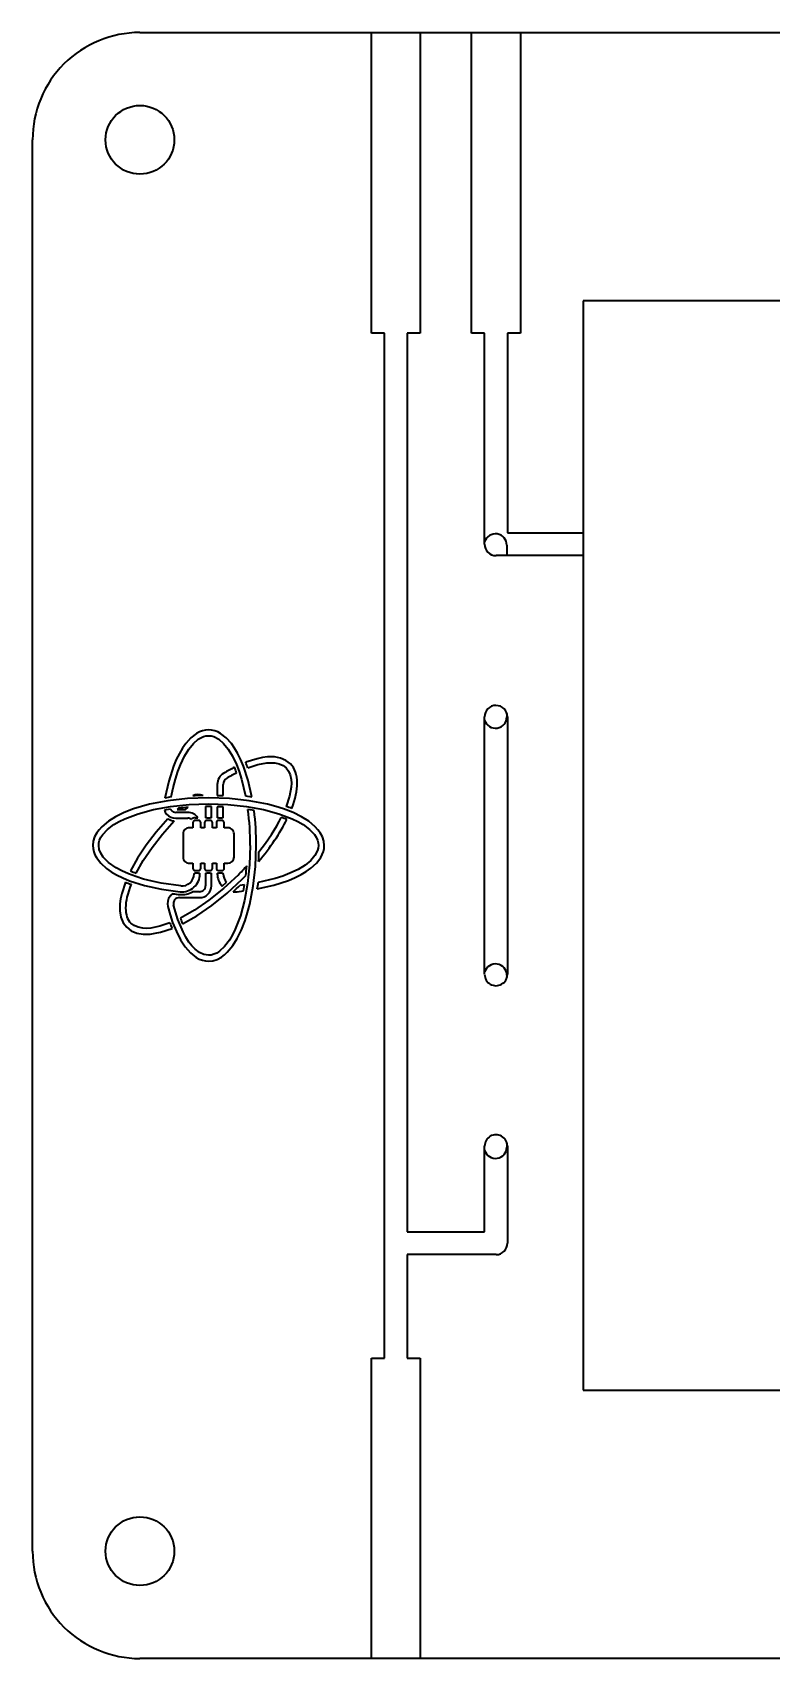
# Model space of a CAD drawing. Extents: x 321 to 837, y 218 to 648.
# Drawn here: x 392.4 to 426.8, y 289.1 to 364.8 of the extents above; entities that cross this region are included whole.
import ezdxf

# ---------------------------------------------------------------- set-up
doc = ezdxf.new("R2010")
doc.units = 0

msp = doc.modelspace()

# ---------------------------------------------------------------- linework, layer by layer
at = {"color": 7, "lineweight": 35, "ltscale": 0.26938}
msp.add_line((397.412, 364.841), (408.187, 364.841), dxfattribs=at)
at = {"color": 7, "lineweight": 35, "ltscale": 0.384578}
msp.add_line((397.462, 364.841), (412.845, 364.841), dxfattribs=at)
at = {"color": 7, "lineweight": 35, "ltscale": 0.350005}
for p, q in [((408.187, 350.84), (408.187, 364.84)), ((410.455, 364.84), (410.455, 350.84)), ((412.856, 350.84), (412.856, 364.84)), ((415.124, 364.84), (415.124, 350.84))]:
    msp.add_line(p, q, dxfattribs=at)
at = {"color": 7, "lineweight": 35, "ltscale": 0.060014}
msp.add_line((410.455, 364.841), (412.856, 364.841), dxfattribs=at)
at = {"color": 7, "lineweight": 35}
for p, q in [((412.856, 364.841), (453.613, 364.841)), ((415.124, 364.841), (453.792, 364.841)), ((392.412, 294.081), (392.412, 359.841)), ((392.412, 294.081), (392.412, 359.841)), ((446.221, 352.343), (418.045, 352.343)), ((408.793, 308.956), (408.793, 350.84)), ((409.851, 350.84), (409.851, 308.956)), ((418.045, 340.469), (418.045, 301.579)), ((418.045, 301.579), (445.142, 301.579)), ((453.792, 289.081), (397.412, 289.081)), ((453.792, 289.081), (410.455, 289.081))]:
    msp.add_line(p, q, dxfattribs=at)
at = {"color": 7, "lineweight": 35, "ltscale": 0.270381}
msp.add_line((418.045, 352.343), (418.045, 341.527), dxfattribs=at)
at = {"color": 7, "lineweight": 35, "ltscale": 0.015133}
for p, q in [((408.793, 350.84), (408.187, 350.84)), ((408.187, 303.076), (408.793, 303.076))]:
    msp.add_line(p, q, dxfattribs=at)
at = {"color": 7, "lineweight": 35, "ltscale": 0.015116}
for p, q in [((410.455, 350.84), (409.851, 350.84)), ((409.851, 303.076), (410.455, 303.076))]:
    msp.add_line(p, q, dxfattribs=at)
at = {"color": 7, "lineweight": 35, "ltscale": 0.015123}
msp.add_line((413.461, 350.84), (412.856, 350.84), dxfattribs=at)
at = {"color": 7, "lineweight": 35, "ltscale": 0.246048}
msp.add_line((413.461, 340.998), (413.461, 350.84), dxfattribs=at)
at = {"color": 7, "lineweight": 35, "ltscale": 0.232819}
msp.add_line((414.519, 350.84), (414.519, 341.527), dxfattribs=at)
at = {"color": 7, "lineweight": 35, "ltscale": 0.015125}
msp.add_line((415.124, 350.84), (414.519, 350.84), dxfattribs=at)
at = {"color": 7, "lineweight": 35, "ltscale": 0.012112}
msp.add_line((414.496, 340.954), (414.496, 340.469), dxfattribs=at)
at = {"color": 7, "lineweight": 35, "ltscale": 0.088134}
msp.add_line((414.519, 341.527), (418.045, 341.527), dxfattribs=at)
at = {"color": 7, "lineweight": 35, "ltscale": 0.000102997}
msp.add_line((418.049, 341.527), (418.045, 341.527), dxfattribs=at)
at = {"color": 7, "lineweight": 35, "ltscale": 0.026459}
msp.add_line((418.049, 341.527), (418.049, 340.469), dxfattribs=at)
at = {"color": 7, "lineweight": 35, "ltscale": 0.000326062}
msp.add_line((414.004, 340.469), (413.991, 340.468), dxfattribs=at)
at = {"color": 7, "lineweight": 35, "ltscale": 0.101005}
msp.add_line((418.045, 340.469), (414.004, 340.469), dxfattribs=at)
at = {"color": 7, "lineweight": 35, "ltscale": 0.299998}
for p, q in [((413.461, 320.958), (413.461, 332.958)), ((414.519, 332.958), (414.519, 320.958))]:
    msp.add_line(p, q, dxfattribs=at)
at = {"color": 7, "lineweight": 35, "ltscale": 0.003988}
msp.add_line((414.496, 333.113), (414.496, 332.954), dxfattribs=at)
at = {"color": 7, "lineweight": 35, "ltscale": 0.01281}
msp.add_line((401.014, 329.809), (401.014, 329.296), dxfattribs=at)
at = {"color": 7, "lineweight": 35, "ltscale": 0.012994}
msp.add_line((401.289, 329.289), (401.289, 329.809), dxfattribs=at)
at = {"color": 7, "lineweight": 35, "ltscale": 0.000164321}
msp.add_line((398.575, 329.167), (398.577, 329.173), dxfattribs=at)
at = {"color": 7, "lineweight": 35, "ltscale": 0.000140985}
msp.add_line((398.576, 329.172), (398.575, 329.167), dxfattribs=at)
at = {"color": 7, "lineweight": 35, "ltscale": 0.006876}
msp.add_line((401.014, 329.296), (401.289, 329.289), dxfattribs=at)
at = {"color": 7, "lineweight": 35, "ltscale": 0.007385}
msp.add_line((402.333, 329.274), (402.626, 329.236), dxfattribs=at)
at = {"color": 7, "lineweight": 35, "ltscale": 0.007084}
msp.add_line((398.831, 328.651), (398.551, 328.606), dxfattribs=at)
at = {"color": 7, "lineweight": 35, "ltscale": 0.014069}
for p, q in [((399.64, 328.506), (399.077, 328.506)), ((399.077, 328.231), (399.64, 328.231))]:
    msp.add_line(p, q, dxfattribs=at)
at = {"color": 7, "lineweight": 35, "ltscale": 0.002307}
msp.add_line((399.209, 328.7), (399.143, 328.636), dxfattribs=at)
at = {"color": 7, "lineweight": 35, "ltscale": 0.009911}
msp.add_line((399.143, 328.636), (399.539, 328.636), dxfattribs=at)
at = {"color": 7, "lineweight": 35, "ltscale": 0.003895}
msp.add_line((399.539, 328.636), (399.654, 328.741), dxfattribs=at)
at = {"color": 7, "lineweight": 35, "ltscale": 0.000387625}
msp.add_line((399.805, 328.176), (399.815, 328.188), dxfattribs=at)
at = {"color": 7, "lineweight": 35, "ltscale": 0.003158}
msp.add_line((399.978, 328.256), (400.105, 328.256), dxfattribs=at)
at = {"color": 7, "lineweight": 35, "ltscale": 0.002045}
for p, q in [((400.06, 328.126), (399.978, 328.126)), ((400.688, 328.126), (400.606, 328.126)), ((401.234, 328.126), (401.152, 328.126)), ((399.978, 325.795), (400.06, 325.795)), ((400.606, 325.795), (400.688, 325.795)), ((401.152, 325.795), (401.234, 325.795))]:
    msp.add_line(p, q, dxfattribs=at)
at = {"color": 7, "lineweight": 35, "ltscale": 0.002047}
for p, q in [((400.142, 328.126), (400.06, 328.126)), ((401.152, 328.126), (401.07, 328.126)), ((400.06, 325.795), (400.142, 325.795)), ((401.07, 325.795), (401.152, 325.795))]:
    msp.add_line(p, q, dxfattribs=at)
at = {"color": 7, "lineweight": 35, "ltscale": 0.001201}
msp.add_line((400.465, 328.775), (400.468, 328.727), dxfattribs=at)
at = {"color": 7, "lineweight": 35, "ltscale": 0.011982}
msp.add_line((400.468, 328.727), (400.468, 328.248), dxfattribs=at)
at = {"color": 7, "lineweight": 35, "ltscale": 0.004092}
for p, q in [((400.524, 328.256), (400.688, 328.256)), ((401.07, 328.256), (401.234, 328.256)), ((400.142, 325.665), (399.978, 325.665)), ((400.688, 325.665), (400.524, 325.665)), ((401.234, 325.665), (401.07, 325.665))]:
    msp.add_line(p, q, dxfattribs=at)
at = {"color": 7, "lineweight": 35, "ltscale": 0.002048}
for p, q in [((400.606, 328.126), (400.524, 328.126)), ((400.524, 325.795), (400.606, 325.795))]:
    msp.add_line(p, q, dxfattribs=at)
at = {"color": 7, "lineweight": 35, "ltscale": 0.001204}
msp.add_line((400.743, 328.727), (400.74, 328.776), dxfattribs=at)
at = {"color": 7, "lineweight": 35, "ltscale": 0.01198}
msp.add_line((400.743, 328.248), (400.743, 328.727), dxfattribs=at)
at = {"color": 7, "lineweight": 35, "ltscale": 0.00688}
msp.add_line((401.289, 328.758), (401.014, 328.77), dxfattribs=at)
at = {"color": 7, "lineweight": 35, "ltscale": 0.013042}
msp.add_line((401.014, 328.77), (401.014, 328.248), dxfattribs=at)
at = {"color": 7, "lineweight": 35, "ltscale": 0.01274}
msp.add_line((401.289, 328.248), (401.289, 328.758), dxfattribs=at)
at = {"color": 7, "lineweight": 35, "ltscale": 0.007278}
msp.add_line((402.726, 328.592), (402.439, 328.64), dxfattribs=at)
at = {"color": 7, "lineweight": 35, "ltscale": 0.026813}
for p, q in [((399.419, 327.497), (399.419, 326.424)), ((401.793, 326.424), (401.793, 327.497))]:
    msp.add_line(p, q, dxfattribs=at)
at = {"color": 7, "lineweight": 35, "ltscale": 0.004248}
for p, q in [((399.878, 327.786), (399.708, 327.786)), ((399.708, 326.135), (399.878, 326.135))]:
    msp.add_line(p, q, dxfattribs=at)
at = {"color": 7, "lineweight": 35, "ltscale": 0.004041}
for p, q in [((399.878, 328.026), (399.878, 327.864)), ((400.242, 327.864), (400.242, 328.026)), ((400.424, 328.026), (400.424, 327.864)), ((400.788, 327.864), (400.788, 328.026)), ((400.97, 328.026), (400.97, 327.864)), ((401.334, 327.864), (401.334, 328.026))]:
    msp.add_line(p, q, dxfattribs=at)
at = {"color": 7, "lineweight": 35, "ltscale": 0.001955}
for p, q in [((399.878, 327.864), (399.878, 327.786)), ((400.242, 327.786), (400.242, 327.864)), ((400.424, 327.864), (400.424, 327.786)), ((400.788, 327.786), (400.788, 327.864)), ((400.97, 327.864), (400.97, 327.786)), ((401.334, 327.786), (401.334, 327.864))]:
    msp.add_line(p, q, dxfattribs=at)
at = {"color": 7, "lineweight": 35, "ltscale": 0.004546}
for p, q in [((400.424, 327.786), (400.242, 327.786)), ((400.97, 327.786), (400.788, 327.786)), ((400.242, 326.135), (400.424, 326.135)), ((400.788, 326.135), (400.97, 326.135))]:
    msp.add_line(p, q, dxfattribs=at)
at = {"color": 7, "lineweight": 35, "ltscale": 0.004251}
for p, q in [((401.504, 327.786), (401.334, 327.786)), ((401.334, 326.135), (401.504, 326.135))]:
    msp.add_line(p, q, dxfattribs=at)
at = {"color": 7, "lineweight": 35, "ltscale": 0.001954}
for p, q in [((399.878, 326.135), (399.878, 326.057)), ((400.242, 326.057), (400.242, 326.135)), ((400.424, 326.135), (400.424, 326.057)), ((400.788, 326.057), (400.788, 326.135)), ((400.97, 326.135), (400.97, 326.057)), ((401.334, 326.057), (401.334, 326.135))]:
    msp.add_line(p, q, dxfattribs=at)
at = {"color": 7, "lineweight": 35, "ltscale": 0.004037}
for p, q in [((399.878, 326.057), (399.878, 325.895)), ((400.242, 325.895), (400.242, 326.057)), ((400.424, 326.057), (400.424, 325.895)), ((400.788, 325.895), (400.788, 326.057)), ((400.97, 326.057), (400.97, 325.895)), ((401.334, 325.895), (401.334, 326.057))]:
    msp.add_line(p, q, dxfattribs=at)
at = {"color": 7, "lineweight": 35, "ltscale": 0.000739288}
msp.add_line((399.931, 325.67), (399.931, 325.641), dxfattribs=at)
at = {"color": 7, "lineweight": 35, "ltscale": 0.000871277}
msp.add_line((400.206, 325.641), (400.206, 325.676), dxfattribs=at)
at = {"color": 7, "lineweight": 35, "ltscale": 0.014614}
for p, q in [((400.468, 325.673), (400.468, 325.088)), ((400.743, 325.088), (400.743, 325.673))]:
    msp.add_line(p, q, dxfattribs=at)
at = {"color": 7, "lineweight": 35, "ltscale": 0.000784302}
msp.add_line((401.014, 325.673), (401.014, 325.642), dxfattribs=at)
at = {"color": 7, "lineweight": 35, "ltscale": 0.006875}
msp.add_line((401.24, 325.07), (401.445, 325.253), dxfattribs=at)
at = {"color": 7, "lineweight": 35, "ltscale": 0.000783539}
msp.add_line((401.289, 325.642), (401.289, 325.673), dxfattribs=at)
at = {"color": 7, "lineweight": 35, "ltscale": 0.005532}
msp.add_line((402.284, 325.125), (402.064, 325.099), dxfattribs=at)
at = {"color": 7, "lineweight": 35, "ltscale": 0.005917}
msp.add_line((402.176, 325.39), (402.342, 325.559), dxfattribs=at)
at = {"color": 7, "lineweight": 35, "ltscale": 0.007195}
msp.add_line((402.237, 324.841), (402.284, 325.125), dxfattribs=at)
at = {"color": 7, "lineweight": 35, "ltscale": 0.023202}
msp.add_line((399.254, 324.537), (400.183, 324.531), dxfattribs=at)
at = {"color": 7, "lineweight": 35, "ltscale": 0.008151}
msp.add_line((400.184, 324.806), (399.858, 324.808), dxfattribs=at)
at = {"color": 7, "lineweight": 35, "ltscale": 0.007514}
msp.add_line((401.938, 324.807), (402.237, 324.841), dxfattribs=at)
at = {"color": 7, "lineweight": 35, "ltscale": 0.002743}
msp.add_line((414.496, 320.913), (414.496, 320.803), dxfattribs=at)
at = {"color": 7, "lineweight": 35, "ltscale": 0.100054}
msp.add_line((413.461, 308.956), (413.461, 312.958), dxfattribs=at)
at = {"color": 7, "lineweight": 35, "ltscale": 0.005022}
msp.add_line((414.496, 313.113), (414.496, 312.913), dxfattribs=at)
at = {"color": 7, "lineweight": 35, "ltscale": 0.113284}
msp.add_line((414.519, 312.958), (414.519, 308.427), dxfattribs=at)
at = {"color": 7, "lineweight": 35, "ltscale": 0.026458}
msp.add_line((408.793, 307.898), (408.793, 308.956), dxfattribs=at)
at = {"color": 7, "lineweight": 35, "ltscale": 0.090253}
msp.add_line((409.851, 308.956), (413.461, 308.956), dxfattribs=at)
at = {"color": 7, "lineweight": 35, "ltscale": 0.120544}
for p, q in [((408.793, 303.076), (408.793, 307.898)), ((409.851, 307.898), (409.851, 303.076))]:
    msp.add_line(p, q, dxfattribs=at)
at = {"color": 7, "lineweight": 35, "ltscale": 0.103706}
msp.add_line((413.999, 307.898), (409.851, 307.898), dxfattribs=at)
at = {"color": 7, "lineweight": 35, "ltscale": 2.5177e-05}
msp.add_line((413.999, 307.899), (413.999, 307.898), dxfattribs=at)
at = {"color": 7, "lineweight": 35, "ltscale": 0.349879}
for p, q in [((408.187, 289.081), (408.187, 303.076)), ((410.455, 303.076), (410.455, 289.081))]:
    msp.add_line(p, q, dxfattribs=at)
at = {"color": 7, "lineweight": 35, "ltscale": 0.269374}
msp.add_line((408.187, 289.081), (397.412, 289.081), dxfattribs=at)
at = {"color": 7, "lineweight": 35}
for points in [[(400.606, 332.35), (400.463, 332.34), (400.323, 332.308), (400.185, 332.257), (400.049, 332.185), (399.789, 331.985), (399.542, 331.711), (399.391, 331.495), (399.248, 331.251), (399.107, 330.965), (398.976, 330.651), (398.753, 329.96), (398.576, 329.173)], [(398.865, 329.221), (398.957, 329.65), (399.063, 330.05), (399.177, 330.403), (399.301, 330.727), (399.486, 331.12), (399.688, 331.452), (399.903, 331.718), (400.13, 331.914), (400.365, 332.034), (400.485, 332.065), (400.606, 332.075)], [(402.626, 329.236), (402.452, 329.992), (402.232, 330.664), (402.101, 330.978), (401.958, 331.263), (401.819, 331.499), (401.673, 331.708), (401.428, 331.982), (401.167, 332.183), (401.032, 332.255), (400.893, 332.308), (400.751, 332.339), (400.606, 332.35)], [(400.606, 332.075), (400.729, 332.065), (400.849, 332.033), (401.085, 331.912), (401.31, 331.715), (401.523, 331.449), (401.722, 331.12), (401.904, 330.732), (402.029, 330.407), (402.143, 330.054), (402.333, 329.274)], [(404.417, 330.772), (404.211, 330.928), (403.964, 331.033), (403.677, 331.085), (403.353, 331.085), (403.12, 331.057), (402.872, 331.006), (402.34, 330.837)], [(402.434, 330.578), (402.901, 330.73), (403.322, 330.807), (403.512, 330.817), (403.687, 330.808), (403.896, 330.766), (404.076, 330.689), (404.222, 330.578), (404.334, 330.432), (404.412, 330.253), (404.454, 330.043), (404.464, 329.868), (404.454, 329.677), (404.376, 329.253), (404.222, 328.781)], [(400.606, 329.182), (399.625, 329.146), (398.707, 329.045), (397.865, 328.882), (397.478, 328.78), (397.115, 328.665), (396.672, 328.493), (396.279, 328.301), (395.942, 328.09), (395.633, 327.833), (395.509, 327.697), (395.406, 327.558), (395.302, 327.365), (395.238, 327.166), (395.216, 326.961)], [(395.491, 326.961), (395.502, 327.087), (395.536, 327.212), (395.595, 327.343), (395.678, 327.471), (395.901, 327.71), (396.201, 327.934), (396.441, 328.074), (396.711, 328.206), (397.332, 328.442), (398.048, 328.637), (398.842, 328.783), (399.7, 328.875), (400.606, 328.907)], [(405.996, 326.961), (405.974, 327.166), (405.91, 327.365), (405.806, 327.558), (405.703, 327.697), (405.578, 327.833), (405.27, 328.09), (404.933, 328.301), (404.54, 328.493), (404.097, 328.665), (403.734, 328.78), (403.346, 328.882), (402.505, 329.045), (401.587, 329.146), (400.606, 329.182)], [(400.606, 328.907), (401.512, 328.875), (402.37, 328.783), (403.164, 328.637), (403.88, 328.442), (404.501, 328.206), (404.77, 328.074), (405.011, 327.934), (405.311, 327.71), (405.534, 327.471), (405.617, 327.343), (405.676, 327.212), (405.709, 327.087), (405.721, 326.961)], [(398.718, 328.203), (398.175, 327.585), (397.701, 326.969), (397.298, 326.363), (396.971, 325.776)], [(397.234, 325.674), (397.567, 326.263), (397.976, 326.873), (398.457, 327.491), (399.005, 328.105)], [(395.216, 326.961), (395.227, 326.815), (395.259, 326.673), (395.311, 326.533), (395.383, 326.396), (395.586, 326.133), (395.862, 325.886), (396.079, 325.735), (396.326, 325.592), (396.612, 325.452), (396.927, 325.322), (397.621, 325.1), (398.41, 324.927), (399.283, 324.806)], [(399.311, 325.079), (398.402, 325.209), (397.981, 325.297), (397.586, 325.399), (397.217, 325.515), (396.878, 325.642), (396.571, 325.78), (396.298, 325.928), (395.956, 326.166), (395.818, 326.291), (395.703, 326.42), (395.587, 326.596), (395.515, 326.777), (395.491, 326.961)], [(402.552, 326.961), (402.52, 326.055), (402.428, 325.197), (402.282, 324.402), (402.088, 323.687), (401.851, 323.066), (401.719, 322.796), (401.579, 322.556), (401.355, 322.255), (401.116, 322.032), (400.988, 321.95), (400.857, 321.89), (400.732, 321.857), (400.606, 321.846)], [(400.606, 321.571), (400.811, 321.593), (401.01, 321.656), (401.203, 321.76), (401.343, 321.864), (401.478, 321.988), (401.735, 322.297), (401.946, 322.634), (402.138, 323.026), (402.311, 323.469), (402.426, 323.832), (402.528, 324.22), (402.69, 325.062), (402.792, 325.98), (402.827, 326.961)], [(402.873, 324.94), (403.645, 325.116), (404.324, 325.337), (404.635, 325.468), (404.917, 325.609), (405.155, 325.75), (405.365, 325.899), (405.635, 326.143), (405.833, 326.403), (405.903, 326.538), (405.954, 326.676), (405.985, 326.817), (405.996, 326.961)], [(405.721, 326.961), (405.71, 326.84), (405.68, 326.721), (405.56, 326.488), (405.366, 326.264), (405.103, 326.05), (404.776, 325.85), (404.39, 325.666), (404.064, 325.539), (403.71, 325.424), (402.923, 325.231)], [(396.738, 325.252), (396.566, 324.722), (396.513, 324.474), (396.482, 324.238), (396.479, 323.91), (396.529, 323.617), (396.634, 323.362), (396.795, 323.149)], [(401.982, 325.585), (401.308, 324.957), (400.624, 324.409), (399.949, 323.946), (399.296, 323.577)], [(399.396, 323.313), (400.069, 323.69), (400.765, 324.165), (401.472, 324.734), (402.176, 325.39)], [(398.711, 324.121), (398.818, 323.736), (398.936, 323.378), (399.112, 322.946), (399.305, 322.568), (399.514, 322.247), (399.767, 321.957), (400.035, 321.745), (400.177, 321.668), (400.322, 321.613), (400.463, 321.582), (400.606, 321.571)], [(400.606, 321.846), (400.393, 321.879), (400.184, 321.975), (399.979, 322.132), (399.835, 322.283), (399.696, 322.464), (399.554, 322.686), (399.419, 322.939), (399.18, 323.513), (398.978, 324.188)], [(396.795, 323.149), (397.008, 322.988), (397.264, 322.883), (397.558, 322.833), (397.888, 322.837), (398.125, 322.869), (398.374, 322.923), (398.906, 323.096)], [(398.807, 323.356), (398.34, 323.198), (397.916, 323.114), (397.723, 323.101), (397.544, 323.108), (397.329, 323.149), (397.143, 323.227), (396.989, 323.344)]]:
    msp.add_lwpolyline(points, dxfattribs=at)
for centre in [(397.412, 359.841), (397.412, 294.081)]:
    msp.add_circle(centre, 1.6, dxfattribs=at)
for centre, radius, start, end in [((397.412, 359.841), 5, 90, 180.00001), ((413.967, 340.954), 0.529, 0.00382, 162.98779), ((413.991, 340.998), 0.531, 179.99857, 270.00251), ((413.99, 332.958), 0.529, 359.99113, 179.98912), ((413.967, 332.954), 0.529, 197.08693, 359.9853), ((401.623, 329.808), 0.609, 120.78752, 179.91274), ((405.25, 323.677), 7.732, 116.35013, 120.62465), ((405.221, 323.725), 7.401, 116.53062, 120.62135), ((396.319, 328.399), 5.926, 19.18841, 21.86227), ((396.148, 328.421), 6.646, 18.94414, 21.3159), ((401.622, 329.808), 0.333, 120.82214, 179.95622), ((400.381, 319.189), 10.146, 98.59481, 100.24548), ((400.134, 328.74), 0.594, 68.73496, 116.41962), ((400.724, 315.81), 13.49, 91.58808, 93.6284), ((399.08, 328.787), 0.559, 198.90407, 220.40825), ((399.077, 328.788), 0.557, 220.61723, 270.01129), ((399.078, 328.788), 0.687, 238.39095, 263.84892), ((399.077, 328.785), 0.28, 208.57842, 220.22708), ((399.077, 328.788), 0.282, 220.58872, 269.96736), ((400.55, 316.75), 12.025, 94.27453, 96.40223), ((399.64, 327.949), 0.557, 33.44398, 89.95521), ((399.639, 327.951), 0.28, 53.59981, 89.8087), ((399.978, 328.026), 0.229, 89.92642, 135.13156), ((399.978, 328.026), 0.1, 90.0017, 180.13827), ((400.142, 328.026), 0.1, 0.08009, 89.97445), ((400.524, 328.026), 0.1, 90.0197, 179.9284), ((400.606, 320.916), 7.861, 89.02012, 91.02436), ((400.527, 328.025), 0.231, 90.85087, 104.86819), ((400.685, 328.028), 0.228, 75.14542, 89.256), ((400.688, 328.026), 0.1, 0.06858, 89.98047), ((401.07, 328.026), 0.1, 90.05542, 179.89923), ((401.073, 328.026), 0.23, 90.86833, 104.88079), ((401.23, 328.027), 0.229, 75.08637, 89.14928), ((401.234, 328.026), 0.1, 0.01799, 90.04941), ((390.167, 326.971), 12.385, 359.95349, 7.74572), ((389.852, 326.979), 12.975, 359.91977, 7.14234), ((402.024, 322.568), 6.03, 68.33207, 70.96465), ((402.045, 322.506), 6.642, 68.49885, 70.8732), ((399.708, 327.497), 0.289, 89.98664, 180.01831), ((401.504, 327.497), 0.289, 359.97824, 89.99631), ((388.819, 326.976), 14.138, 356.92776, 358.76929), ((399.347, 331.503), 6.201, 247.47037, 250.07346), ((399.708, 326.424), 0.289, 179.99466, 270.00377), ((399.978, 325.895), 0.1, 179.95131, 270.06428), ((400.142, 325.895), 0.1, 270.01396, 359.98469), ((400.524, 325.895), 0.1, 180.00681, 269.99187), ((400.688, 325.895), 0.1, 270.00796, 359.9962), ((401.07, 325.896), 0.1, 180.03598, 269.95617), ((401.234, 325.895), 0.1, 269.93904, 0.04677), ((401.504, 326.424), 0.289, 270.01328, 0.00879), ((392.548, 335.002), 13.33, 315.05223, 317.5612), ((390.321, 326.945), 12.1, 353.42483, 355.55328), ((399.034, 330.884), 6.082, 247.81764, 250.44), ((399.367, 325.64), 0.839, 264.24132, 312.08958), ((399.37, 325.632), 0.556, 263.92194, 312.3935), ((399.366, 325.641), 0.565, 312.06818, 359.9704), ((399.365, 325.642), 0.841, 312.1414, 359.93922), ((399.979, 325.897), 0.232, 258.12983, 269.80903), ((400.138, 325.894), 0.228, 270.92111, 287.32684), ((400.185, 325.089), 0.283, 269.73848, 359.90309), ((400.527, 325.894), 0.229, 255.09801, 269.1749), ((400.19, 325.087), 0.554, 314.65535, 0.16566), ((400.685, 325.895), 0.229, 270.81179, 284.89044), ((401.073, 325.893), 0.228, 255.04888, 269.19843), ((401.855, 325.644), 0.841, 180.13481, 222.95056), ((401.23, 325.894), 0.229, 270.82763, 284.9032), ((401.854, 325.643), 0.565, 180.15087, 223.63098), ((392.492, 335.049), 13.807, 312.12863, 313.8928), ((392.57, 326.857), 10.48, 349.45785, 351.0723), ((399.245, 324.256), 0.55, 141.64815, 194.17596), ((399.253, 324.251), 0.56, 123.83103, 141.74293), ((400.507, 336.37), 11.759, 262.34845, 263.96337), ((399.247, 324.255), 0.277, 141.58004, 179.87649), ((399.245, 324.256), 0.276, 179.92647, 194.19449), ((399.252, 324.255), 0.282, 89.49041, 142.14092), ((399.364, 325.636), 0.964, 264.41395, 300.82845), ((400.187, 325.085), 0.554, 269.49161, 314.98907), ((401.855, 325.634), 0.832, 262.93417, 275.69877), ((404.928, 325.536), 5.962, 199.17969, 201.89495), ((404.64, 325.447), 6.197, 199.72002, 202.29126), ((413.967, 320.912), 0.53, 0.03006, 162.93064), ((413.99, 320.958), 0.529, 180.00676, 0.01545), ((413.99, 312.958), 0.529, 359.98532, 180.04225), ((413.967, 312.913), 0.529, 197.08962, 359.90487), ((413.991, 308.427), 0.529, 270.89247, 359.95562), ((397.412, 294.081), 5, 179.99999, 270), ((397.412, 294.081), 5, 179.99999, 270)]:
    msp.add_arc(centre, radius, start, end, dxfattribs=at)
for centre, major_axis, ratio, start_param, end_param in [((399.595, 326.375), (4.859, 4.358), 0.388046, 5.948223, 6.304275), ((399.419, 326.266), (5.036, 4.467), 0.383905, 5.641171, 5.954999), ((400.104, 326.883), (4.323, 4.027), 0.425475, 4.990019, 5.436217), ((399.954, 327.051), (4.218, 3.914), 0.427853, 5.056432, 5.430728), ((400.456, 327.045), (-3.465, -3.685), 0.359858, 5.546487, 5.917733), ((401.764, 328.055), (4.779, 4.707), 0.325771, 2.831137, 3.14412)]:
    msp.add_ellipse(centre, major_axis=major_axis, ratio=ratio, start_param=start_param, end_param=end_param, dxfattribs=at)

doc.saveas('drawing.dxf')
